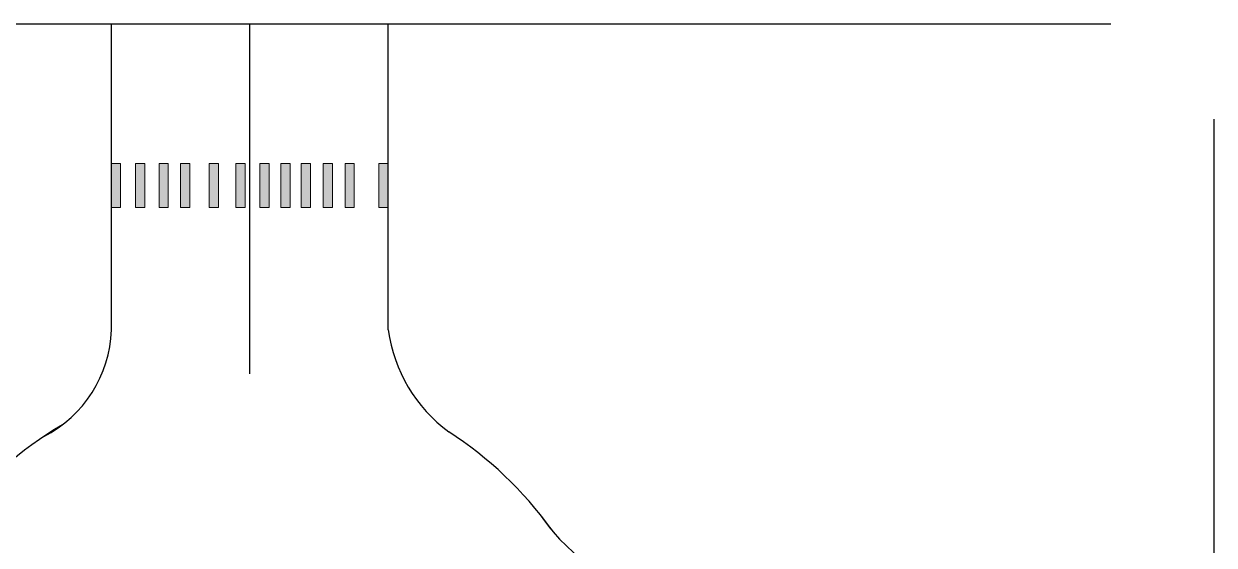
# Model space of a CAD drawing. Header units: inches. Extents: x -291016 to -124071, y 25078 to 137196.
# Drawn here: x -207352 to -201331, y 35619 to 38260 of the extents above; entities that cross this region are included whole.
import ezdxf

# ---------------------------------------------------------------- set-up
doc = ezdxf.new("R2010")
doc.units = ezdxf.units.IN
doc.header["$MEASUREMENT"] = 0
doc.layers.add('DOOR', color=112, linetype='Continuous', lineweight=20)

msp = doc.modelspace()

# ---------------------------------------------------------------- hatches: boundary and pattern name
at = {"layer": 'DOOR', "linetype": 'Continuous', "ltscale": 0.2}
for points in [[(-206862.5, 37552), (-206909.5209, 37552), (-206909.5209, 37328.5), (-206862.5, 37328.5)], [(-206739.9791, 37552), (-206787, 37552), (-206787, 37328.5), (-206739.9791, 37328.5)], [(-206621.4791, 37552), (-206668.5, 37552), (-206668.5, 37328.5), (-206621.4791, 37328.5)], [(-206512.5, 37552), (-206559.5209, 37552), (-206559.5209, 37328.5), (-206512.5, 37328.5)], [(-206367.9791, 37552), (-206415, 37552), (-206415, 37328.5), (-206367.9791, 37328.5)], [(-206232.4791, 37552), (-206279.5, 37552), (-206279.5, 37328.5), (-206232.4791, 37328.5)], [(-206111.9791, 37552), (-206159, 37552), (-206159, 37328.5), (-206111.9791, 37328.5)], [(-206005.4791, 37552), (-206052.5, 37552), (-206052.5, 37328.5), (-206005.4791, 37328.5)], [(-205902.4791, 37552), (-205949.5, 37552), (-205949.5, 37328.5), (-205902.4791, 37328.5)], [(-205790.9583, 37552), (-205837.9791, 37552), (-205837.9791, 37328.5), (-205790.9583, 37328.5)], [(-205680.4791, 37552), (-205727.5, 37552), (-205727.5, 37328.5), (-205680.4791, 37328.5)], [(-205509.4791, 37552), (-205556.5, 37552), (-205556.5, 37328.5), (-205509.4791, 37328.5)]]:
    msp.add_hatch(color=2, dxfattribs=at).paths.add_polyline_path(points)

# ---------------------------------------------------------------- linework, layer by layer
for p, q in [((-210566.3297, 38259.5), (-201852.712, 38259.5)), ((-201330.6072, 31457.3438), (-201330.6072, 37775.8878))]:
    msp.add_line(p, q)
at = {"color": 1}
for p, q in [((-206909.5209, 36709), (-206909.5209, 38259.5)), ((-206209.5209, 36486.5727), (-206209.5209, 38259.5)), ((-205509.5209, 36709), (-205509.5209, 38259.5))]:
    msp.add_line(p, q, dxfattribs=at)
at = {"color": 3}
for centre, radius, start, end in [((-207537.407, 36728.6786), 628.1944, 297.04473335, 358.20487933), ((-204734.1279, 36820.0798), 783.309, 188.15250471, 233.25031193), ((-203966.477, 36285.6796), 927.261, 214.14894555, 262.37587519)]:
    msp.add_arc(centre, radius, start, end, dxfattribs=at)
for start, end in [(120.44240398, 143.04099786), (35.41169605, 57.42744638)]:
    msp.add_arc((-206209.5209, 34616.6158), 1869.9568, start, end)
at = {"layer": 'DOOR', "color": 2, "linetype": 'Continuous', "ltscale": 0.2}
for points in [[(-206909.5209, 37552), (-206862.5, 37552), (-206862.5, 37328.5), (-206909.5209, 37328.5)], [(-206787, 37552), (-206739.9791, 37552), (-206739.9791, 37328.5), (-206787, 37328.5)], [(-206668.5, 37552), (-206621.4791, 37552), (-206621.4791, 37328.5), (-206668.5, 37328.5)], [(-206559.5209, 37552), (-206512.5, 37552), (-206512.5, 37328.5), (-206559.5209, 37328.5)], [(-206415, 37552), (-206367.9791, 37552), (-206367.9791, 37328.5), (-206415, 37328.5)], [(-206279.5, 37552), (-206232.4791, 37552), (-206232.4791, 37328.5), (-206279.5, 37328.5)], [(-206159, 37552), (-206111.9791, 37552), (-206111.9791, 37328.5), (-206159, 37328.5)], [(-206052.5, 37552), (-206005.4791, 37552), (-206005.4791, 37328.5), (-206052.5, 37328.5)], [(-205949.5, 37552), (-205902.4791, 37552), (-205902.4791, 37328.5), (-205949.5, 37328.5)], [(-205837.9791, 37552), (-205790.9583, 37552), (-205790.9583, 37328.5), (-205837.9791, 37328.5)], [(-205727.5, 37552), (-205680.4791, 37552), (-205680.4791, 37328.5), (-205727.5, 37328.5)], [(-205556.5, 37552), (-205509.4791, 37552), (-205509.4791, 37328.5), (-205556.5, 37328.5)]]:
    msp.add_lwpolyline(points, close=True, dxfattribs=at)

doc.saveas('drawing.dxf')
